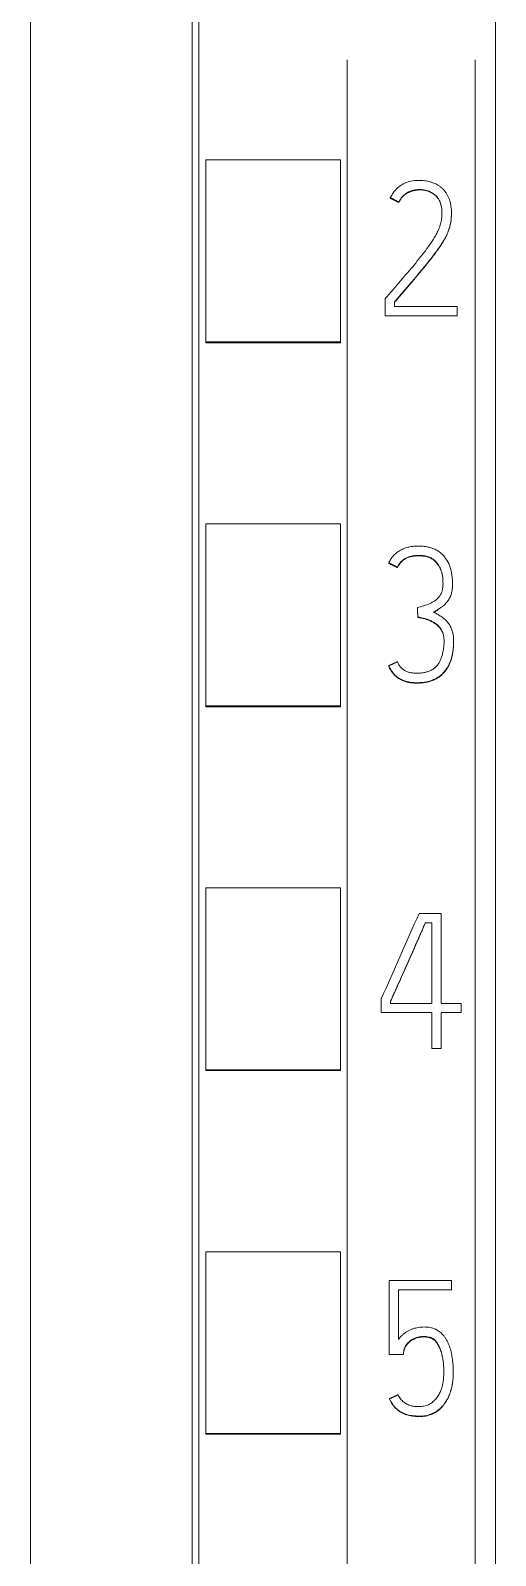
# Model space of a CAD drawing. Header units: millimetres. Extents: x 4137 to 6698, y 1400 to 3585.
# Drawn here: x 5278.55 to 5285.45, y 3271.33 to 3293.96 of the extents above; entities that cross this region are included whole.
import ezdxf

# ---------------------------------------------------------------- set-up
doc = ezdxf.new("R2010")
doc.units = ezdxf.units.MM
doc.layers.add('000-PI-Oprema', color=30, linetype='Continuous', lineweight=5)

msp = doc.modelspace()

# ---------------------------------------------------------------- linework, layer by layer
at = {"layer": '000-PI-Oprema', "color": 0, "linetype": 'ByBlock', "lineweight": 0}
for p, q in [((5285.448, 3360.459), (5285.448, 3247.041)), ((5281.048, 3249.363), (5281.048, 3358.178)), ((5283.248, 3293.528), (5283.248, 3229.573)), ((5285.148, 3293.528), (5285.148, 3229.573)), ((5281.148, 3289.342), (5281.148, 3292.044)), ((5281.148, 3292.044), (5283.148, 3292.044)), ((5283.148, 3289.342), (5283.148, 3292.044)), ((5283.887, 3291.483), (5283.887, 3291.476)), ((5284.012, 3291.419), (5284.012, 3291.413)), ((5284.795, 3291.251), (5284.795, 3291.257)), ((5283.813, 3289.987), (5283.813, 3289.732)), ((5283.951, 3289.87), (5283.951, 3289.937)), ((5284.878, 3289.87), (5283.951, 3289.87)), ((5284.878, 3289.732), (5284.878, 3289.87)), ((5283.813, 3289.732), (5283.813, 3289.725)), ((5283.813, 3289.732), (5284.878, 3289.732)), ((5284.878, 3289.732), (5284.878, 3289.725)), ((5281.148, 3289.328), (5281.148, 3289.342)), ((5281.148, 3289.342), (5283.148, 3289.342)), ((5281.148, 3289.328), (5283.148, 3289.328)), ((5283.148, 3289.328), (5283.148, 3289.342)), ((5281.148, 3283.941), (5281.148, 3286.642)), ((5281.148, 3286.642), (5283.148, 3286.642)), ((5283.148, 3283.941), (5283.148, 3286.642)), ((5283.864, 3286.063), (5283.864, 3286.057)), ((5283.992, 3285.999), (5283.992, 3285.993)), ((5284.81, 3285.745), (5284.81, 3285.751)), ((5284.288, 3285.398), (5284.288, 3285.392)), ((5284.297, 3285.259), (5284.297, 3285.253)), ((5284.827, 3284.891), (5284.827, 3284.898)), ((5283.864, 3284.536), (5283.864, 3284.53)), ((5281.148, 3283.928), (5281.148, 3283.941)), ((5281.148, 3283.941), (5283.148, 3283.941)), ((5281.148, 3283.928), (5283.148, 3283.928)), ((5283.148, 3283.928), (5283.148, 3283.941)), ((5281.148, 3278.539), (5281.148, 3281.241)), ((5281.148, 3281.241), (5283.148, 3281.241)), ((5283.148, 3278.539), (5283.148, 3281.241)), ((5284.313, 3280.856), (5284.643, 3280.856)), ((5284.643, 3280.856), (5284.643, 3279.525)), ((5284.502, 3280.718), (5284.405, 3280.718)), ((5284.502, 3279.525), (5284.502, 3280.718)), ((5283.753, 3279.387), (5283.753, 3279.592)), ((5283.892, 3279.562), (5283.892, 3279.525)), ((5283.892, 3279.525), (5284.502, 3279.525)), ((5284.643, 3279.525), (5284.937, 3279.525)), ((5284.937, 3279.525), (5284.937, 3279.387)), ((5284.502, 3279.387), (5283.753, 3279.387)), ((5284.502, 3278.857), (5284.502, 3279.387)), ((5284.643, 3279.387), (5284.643, 3278.857)), ((5284.937, 3279.387), (5284.643, 3279.387)), ((5284.643, 3278.857), (5284.502, 3278.857)), ((5281.148, 3278.528), (5281.148, 3278.539)), ((5281.148, 3278.539), (5283.148, 3278.539)), ((5281.148, 3278.528), (5283.148, 3278.528)), ((5283.148, 3278.528), (5283.148, 3278.539)), ((5281.148, 3273.138), (5281.148, 3275.839)), ((5281.148, 3275.839), (5283.148, 3275.839)), ((5283.148, 3273.138), (5283.148, 3275.839)), ((5283.869, 3275.411), (5283.869, 3274.313)), ((5284.793, 3275.411), (5283.869, 3275.411)), ((5284.793, 3275.273), (5284.793, 3275.411)), ((5284.008, 3274.535), (5284.008, 3275.273)), ((5284.008, 3275.273), (5284.793, 3275.273)), ((5284.793, 3275.273), (5284.793, 3275.266)), ((5283.869, 3274.313), (5283.869, 3274.307)), ((5283.869, 3274.313), (5284.08, 3274.313)), ((5284.08, 3274.313), (5284.08, 3274.307)), ((5284.821, 3274.048), (5284.821, 3274.054)), ((5283.875, 3273.656), (5283.875, 3273.65)), ((5281.148, 3273.128), (5281.148, 3273.138)), ((5281.148, 3273.138), (5283.148, 3273.138)), ((5281.148, 3273.128), (5283.148, 3273.128)), ((5283.148, 3273.128), (5283.148, 3273.138))]:
    msp.add_line(p, q, dxfattribs=at)
msp.add_ellipse((5293.975, 3240.921), major_axis=(441.664, 998.306), ratio=0.022905, start_param=1.540918, end_param=1.542185, dxfattribs=at)
for points, knots in [([(5280.948, 3249.078), (5280.948, 3252.418), (5280.948, 3260.383), (5280.948, 3273.023), (5280.948, 3288.509), (5280.948, 3302.803), (5280.948, 3317.013), (5280.948, 3331.58), (5280.948, 3345.75), (5280.948, 3355.32), (5280.948, 3358.364)], [0, 0, 0, 0, 0.091483, 0.21812, 0.346206, 0.515858, 0.610111, 0.736264, 0.916066, 1, 1, 1, 1]), ([(5278.548, 3355.298), (5278.548, 3353.275), (5278.548, 3344.726), (5278.548, 3331.58), (5278.548, 3317.013), (5278.548, 3302.803), (5278.548, 3288.509), (5278.548, 3273.023), (5278.548, 3260.265), (5278.548, 3251.383), (5278.548, 3247.126), (5278.548, 3246.328)], [0, 0, 0, 0, 0.055935, 0.236292, 0.362833, 0.457376, 0.627551, 0.756032, 0.883059, 0.978086, 1, 1, 1, 1]), ([(5283.951, 3289.937), (5283.99, 3289.983), (5284.029, 3290.029), (5284.107, 3290.121), (5284.146, 3290.166), (5284.225, 3290.258), (5284.264, 3290.304), (5284.341, 3290.396), (5284.38, 3290.443), (5284.456, 3290.536), (5284.493, 3290.583), (5284.548, 3290.655), (5284.566, 3290.68), (5284.601, 3290.729), (5284.618, 3290.754), (5284.652, 3290.804), (5284.668, 3290.829), (5284.698, 3290.881), (5284.712, 3290.908), (5284.731, 3290.949), (5284.737, 3290.962), (5284.748, 3290.991), (5284.753, 3291.005), (5284.767, 3291.048), (5284.775, 3291.077), (5284.786, 3291.136), (5284.79, 3291.166), (5284.793, 3291.211), (5284.794, 3291.226), (5284.795, 3291.257), (5284.795, 3291.272), (5284.793, 3291.317), (5284.789, 3291.347), (5284.781, 3291.392), (5284.778, 3291.406), (5284.77, 3291.436), (5284.766, 3291.45), (5284.756, 3291.479), (5284.749, 3291.493), (5284.736, 3291.519), (5284.729, 3291.533), (5284.717, 3291.552), (5284.712, 3291.558), (5284.703, 3291.57), (5284.699, 3291.576), (5284.684, 3291.594), (5284.674, 3291.605), (5284.653, 3291.626), (5284.641, 3291.636), (5284.623, 3291.65), (5284.617, 3291.655), (5284.605, 3291.663), (5284.598, 3291.667), (5284.565, 3291.687), (5284.537, 3291.699), (5284.494, 3291.714), (5284.48, 3291.718), (5284.451, 3291.726), (5284.436, 3291.729), (5284.406, 3291.734), (5284.391, 3291.736), (5284.361, 3291.739), (5284.346, 3291.74), (5284.315, 3291.741), (5284.3, 3291.74), (5284.27, 3291.739), (5284.255, 3291.738), (5284.21, 3291.733), (5284.18, 3291.727), (5284.137, 3291.713), (5284.123, 3291.708), (5284.102, 3291.698), (5284.095, 3291.695), (5284.081, 3291.688), (5284.074, 3291.685), (5284.042, 3291.666), (5284.017, 3291.648), (5283.983, 3291.618), (5283.972, 3291.607), (5283.952, 3291.584), (5283.942, 3291.573), (5283.916, 3291.536), (5283.9, 3291.511), (5283.887, 3291.483)], [0, 0, 0, 0, 0.0625, 0.0625, 0.125, 0.125, 0.1875, 0.1875, 0.25, 0.25, 0.3125, 0.3125, 0.34375, 0.34375, 0.375, 0.375, 0.40625, 0.40625, 0.4375, 0.4375, 0.453125, 0.453125, 0.46875, 0.46875, 0.5, 0.5, 0.53125, 0.53125, 0.546875, 0.546875, 0.5625, 0.5625, 0.59375, 0.59375, 0.609375, 0.609375, 0.625, 0.625, 0.640625, 0.640625, 0.65625, 0.65625, 0.664063, 0.664063, 0.671875, 0.671875, 0.6875, 0.6875, 0.703125, 0.703125, 0.710938, 0.710938, 0.71875, 0.71875, 0.75, 0.75, 0.765625, 0.765625, 0.78125, 0.78125, 0.796875, 0.796875, 0.8125, 0.8125, 0.828125, 0.828125, 0.84375, 0.84375, 0.875, 0.875, 0.890625, 0.890625, 0.898438, 0.898438, 0.90625, 0.90625, 0.9375, 0.9375, 0.953125, 0.953125, 0.96875, 0.96875, 1, 1, 1, 1]), ([(5284.012, 3291.419), (5284.024, 3291.442), (5284.037, 3291.464), (5284.061, 3291.495), (5284.07, 3291.504), (5284.089, 3291.523), (5284.099, 3291.531), (5284.13, 3291.554), (5284.153, 3291.566), (5284.201, 3291.586), (5284.226, 3291.593), (5284.264, 3291.6), (5284.277, 3291.602), (5284.303, 3291.604), (5284.316, 3291.605), (5284.355, 3291.604), (5284.381, 3291.601), (5284.418, 3291.593), (5284.431, 3291.589), (5284.456, 3291.581), (5284.468, 3291.576), (5284.503, 3291.56), (5284.525, 3291.546), (5284.555, 3291.522), (5284.565, 3291.513), (5284.583, 3291.494), (5284.591, 3291.484), (5284.602, 3291.468), (5284.606, 3291.462), (5284.612, 3291.451), (5284.621, 3291.434), (5284.628, 3291.416), (5284.637, 3291.391), (5284.64, 3291.378), (5284.645, 3291.353), (5284.647, 3291.34), (5284.651, 3291.314), (5284.652, 3291.302), (5284.653, 3291.276), (5284.653, 3291.263), (5284.653, 3291.237), (5284.653, 3291.224), (5284.651, 3291.198), (5284.65, 3291.185), (5284.645, 3291.147), (5284.64, 3291.121), (5284.63, 3291.084), (5284.626, 3291.071), (5284.618, 3291.047), (5284.613, 3291.035), (5284.598, 3290.999), (5284.587, 3290.975), (5284.564, 3290.93), (5284.551, 3290.908), (5284.524, 3290.864), (5284.51, 3290.842), (5284.468, 3290.778), (5284.438, 3290.737), (5284.345, 3290.613), (5284.28, 3290.533), (5284.181, 3290.415), (5284.148, 3290.376), (5284.081, 3290.298), (5284.048, 3290.259), (5283.981, 3290.181), (5283.947, 3290.142), (5283.88, 3290.064), (5283.846, 3290.025), (5283.813, 3289.987)], [0, 0, 0, 0, 0.03125, 0.03125, 0.046875, 0.046875, 0.0625, 0.0625, 0.09375, 0.09375, 0.125, 0.125, 0.140625, 0.140625, 0.15625, 0.15625, 0.1875, 0.1875, 0.203125, 0.203125, 0.21875, 0.21875, 0.25, 0.25, 0.265625, 0.265625, 0.28125, 0.28125, 0.289063, 0.289063, 0.296875, 0.3125, 0.3125, 0.328125, 0.328125, 0.34375, 0.34375, 0.359375, 0.359375, 0.375, 0.375, 0.390625, 0.390625, 0.40625, 0.40625, 0.4375, 0.4375, 0.453125, 0.453125, 0.46875, 0.46875, 0.5, 0.5, 0.53125, 0.53125, 0.5625, 0.5625, 0.625, 0.625, 0.75, 0.75, 0.8125, 0.8125, 0.875, 0.875, 0.9375, 0.9375, 1, 1, 1, 1]), ([(5284.653, 3291.248), (5284.653, 3291.258), (5284.653, 3291.269), (5284.652, 3291.292), (5284.651, 3291.305), (5284.648, 3291.33), (5284.646, 3291.343), (5284.641, 3291.369), (5284.637, 3291.381), (5284.63, 3291.406), (5284.625, 3291.418), (5284.617, 3291.436), (5284.614, 3291.442), (5284.607, 3291.453), (5284.604, 3291.459), (5284.586, 3291.486), (5284.568, 3291.505), (5284.543, 3291.526), (5284.537, 3291.53), (5284.527, 3291.537), (5284.511, 3291.548), (5284.482, 3291.564), (5284.458, 3291.574), (5284.433, 3291.583), (5284.421, 3291.586), (5284.383, 3291.595), (5284.357, 3291.598), (5284.305, 3291.599), (5284.266, 3291.595), (5284.228, 3291.586), (5284.203, 3291.579), (5284.19, 3291.575), (5284.166, 3291.565), (5284.154, 3291.56), (5284.132, 3291.547), (5284.12, 3291.54), (5284.089, 3291.517), (5284.07, 3291.499), (5284.046, 3291.469), (5284.038, 3291.458), (5284.024, 3291.436), (5284.018, 3291.425), (5284.012, 3291.413)], [0, 0, 0, 0, 0.034384, 0.034384, 0.076368, 0.076368, 0.118351, 0.118351, 0.160334, 0.160334, 0.202317, 0.202317, 0.223309, 0.223309, 0.244301, 0.244301, 0.328267, 0.328267, 0.349259, 0.349259, 0.370251, 0.412234, 0.454217, 0.454217, 0.496201, 0.496201, 0.580167, 0.580167, 0.664134, 0.706117, 0.706117, 0.7481, 0.7481, 0.790084, 0.790084, 0.832067, 0.832067, 0.916033, 0.916033, 0.958017, 0.958017, 1, 1, 1, 1]), ([(5284.795, 3291.25), (5284.795, 3291.245), (5284.795, 3291.239), (5284.794, 3291.218), (5284.793, 3291.203), (5284.79, 3291.158), (5284.786, 3291.128), (5284.774, 3291.069), (5284.767, 3291.04), (5284.753, 3290.997), (5284.747, 3290.983), (5284.736, 3290.954), (5284.73, 3290.94), (5284.711, 3290.899), (5284.697, 3290.873), (5284.667, 3290.821), (5284.65, 3290.796), (5284.617, 3290.746), (5284.6, 3290.721), (5284.565, 3290.673), (5284.547, 3290.648), (5284.493, 3290.576), (5284.455, 3290.529), (5284.379, 3290.436), (5284.341, 3290.39), (5284.263, 3290.297), (5284.224, 3290.252), (5284.146, 3290.16), (5284.107, 3290.114), (5284.029, 3290.022), (5283.99, 3289.976), (5283.951, 3289.93)], [0, 0, 0, 0, 0.010377, 0.010377, 0.038652, 0.038652, 0.095202, 0.095202, 0.151752, 0.151752, 0.180027, 0.180027, 0.208302, 0.208302, 0.264851, 0.264851, 0.321401, 0.321401, 0.377951, 0.377951, 0.434501, 0.434501, 0.547601, 0.547601, 0.660701, 0.660701, 0.7738, 0.7738, 0.8869, 0.8869, 1, 1, 1, 1]), ([(5283.864, 3286.063), (5283.872, 3286.082), (5283.892, 3286.117), (5283.916, 3286.149), (5283.937, 3286.172), (5283.944, 3286.179), (5283.958, 3286.193), (5283.966, 3286.2), (5283.989, 3286.219), (5284.006, 3286.231), (5284.032, 3286.246), (5284.041, 3286.252), (5284.059, 3286.261), (5284.068, 3286.265), (5284.095, 3286.278), (5284.114, 3286.285), (5284.143, 3286.293), (5284.153, 3286.296), (5284.173, 3286.3), (5284.183, 3286.302), (5284.213, 3286.307), (5284.253, 3286.312), (5284.293, 3286.313), (5284.333, 3286.312), (5284.353, 3286.311), (5284.393, 3286.308), (5284.414, 3286.305), (5284.453, 3286.297), (5284.473, 3286.292), (5284.511, 3286.28), (5284.53, 3286.273), (5284.557, 3286.26), (5284.566, 3286.255), (5284.584, 3286.245), (5284.593, 3286.24), (5284.618, 3286.223), (5284.633, 3286.211), (5284.656, 3286.191), (5284.663, 3286.184), (5284.677, 3286.169), (5284.683, 3286.161), (5284.716, 3286.122), (5284.736, 3286.088), (5284.77, 3286.014), (5284.782, 3285.975), (5284.795, 3285.917), (5284.799, 3285.897), (5284.804, 3285.857), (5284.806, 3285.837), (5284.809, 3285.797), (5284.81, 3285.777), (5284.81, 3285.736), (5284.81, 3285.716), (5284.807, 3285.676), (5284.804, 3285.656), (5284.796, 3285.616), (5284.791, 3285.597), (5284.776, 3285.559), (5284.767, 3285.541), (5284.752, 3285.515), (5284.746, 3285.506), (5284.735, 3285.49), (5284.728, 3285.482), (5284.709, 3285.459), (5284.695, 3285.445), (5284.672, 3285.425), (5284.664, 3285.418), (5284.648, 3285.406), (5284.64, 3285.4), (5284.615, 3285.383), (5284.598, 3285.373), (5284.563, 3285.353), (5284.545, 3285.343), (5284.527, 3285.334)], [0, 0, 0, 0, 0.03125, 0.0625, 0.0625, 0.078125, 0.078125, 0.09375, 0.09375, 0.125, 0.125, 0.140625, 0.140625, 0.15625, 0.15625, 0.1875, 0.1875, 0.203125, 0.203125, 0.21875, 0.21875, 0.25, 0.28125, 0.28125, 0.3125, 0.3125, 0.34375, 0.34375, 0.375, 0.375, 0.40625, 0.40625, 0.421875, 0.421875, 0.4375, 0.4375, 0.46875, 0.46875, 0.484375, 0.484375, 0.5, 0.5, 0.5625, 0.5625, 0.625, 0.625, 0.65625, 0.65625, 0.6875, 0.6875, 0.71875, 0.71875, 0.75, 0.75, 0.78125, 0.78125, 0.8125, 0.8125, 0.84375, 0.84375, 0.859375, 0.859375, 0.875, 0.875, 0.90625, 0.90625, 0.921875, 0.921875, 0.9375, 0.9375, 0.96875, 0.96875, 1, 1, 1, 1]), ([(5284.288, 3285.398), (5284.32, 3285.407), (5284.351, 3285.417), (5284.414, 3285.437), (5284.446, 3285.446), (5284.491, 3285.467), (5284.506, 3285.475), (5284.534, 3285.492), (5284.548, 3285.501), (5284.567, 3285.516), (5284.574, 3285.521), (5284.586, 3285.533), (5284.592, 3285.539), (5284.608, 3285.557), (5284.618, 3285.57), (5284.631, 3285.591), (5284.636, 3285.598), (5284.643, 3285.613), (5284.647, 3285.62), (5284.656, 3285.644), (5284.66, 3285.659), (5284.666, 3285.692), (5284.667, 3285.708), (5284.669, 3285.742), (5284.669, 3285.758), (5284.668, 3285.807), (5284.666, 3285.84), (5284.658, 3285.889), (5284.654, 3285.905), (5284.648, 3285.929), (5284.646, 3285.937), (5284.64, 3285.953), (5284.638, 3285.961), (5284.628, 3285.984), (5284.621, 3285.999), (5284.605, 3286.028), (5284.596, 3286.042), (5284.575, 3286.068), (5284.564, 3286.08), (5284.547, 3286.098), (5284.54, 3286.103), (5284.527, 3286.113), (5284.521, 3286.118), (5284.499, 3286.132), (5284.485, 3286.14), (5284.454, 3286.152), (5284.438, 3286.157), (5284.406, 3286.165), (5284.389, 3286.168), (5284.357, 3286.172), (5284.34, 3286.173), (5284.307, 3286.174), (5284.29, 3286.174), (5284.257, 3286.172), (5284.24, 3286.17), (5284.208, 3286.165), (5284.192, 3286.161), (5284.168, 3286.154), (5284.16, 3286.152), (5284.144, 3286.146), (5284.136, 3286.143), (5284.121, 3286.135), (5284.114, 3286.132), (5284.1, 3286.123), (5284.093, 3286.118), (5284.073, 3286.104), (5284.06, 3286.093), (5284.037, 3286.069), (5284.026, 3286.056), (5284.007, 3286.029), (5283.999, 3286.014), (5283.992, 3285.999)], [0, 0, 0, 0, 0.0625, 0.0625, 0.125, 0.125, 0.15625, 0.15625, 0.1875, 0.1875, 0.203125, 0.203125, 0.21875, 0.21875, 0.25, 0.25, 0.265625, 0.265625, 0.28125, 0.28125, 0.3125, 0.3125, 0.34375, 0.34375, 0.375, 0.375, 0.4375, 0.4375, 0.46875, 0.46875, 0.484375, 0.484375, 0.5, 0.5, 0.53125, 0.53125, 0.5625, 0.5625, 0.59375, 0.59375, 0.609375, 0.609375, 0.625, 0.625, 0.65625, 0.65625, 0.6875, 0.6875, 0.71875, 0.71875, 0.75, 0.75, 0.78125, 0.78125, 0.8125, 0.8125, 0.84375, 0.84375, 0.859375, 0.859375, 0.875, 0.875, 0.890625, 0.890625, 0.90625, 0.90625, 0.9375, 0.9375, 0.96875, 0.96875, 1, 1, 1, 1]), ([(5283.992, 3285.993), (5283.999, 3286.008), (5284.007, 3286.022), (5284.026, 3286.049), (5284.036, 3286.062), (5284.053, 3286.08), (5284.059, 3286.086), (5284.072, 3286.097), (5284.078, 3286.102), (5284.092, 3286.112), (5284.099, 3286.116), (5284.113, 3286.125), (5284.12, 3286.128), (5284.142, 3286.139), (5284.158, 3286.145), (5284.19, 3286.155), (5284.206, 3286.158), (5284.238, 3286.164), (5284.255, 3286.165), (5284.288, 3286.168), (5284.305, 3286.168), (5284.354, 3286.167), (5284.387, 3286.164), (5284.427, 3286.154), (5284.436, 3286.152), (5284.451, 3286.147), (5284.459, 3286.144), (5284.482, 3286.135), (5284.497, 3286.127), (5284.518, 3286.114), (5284.525, 3286.109), (5284.538, 3286.099), (5284.544, 3286.093), (5284.562, 3286.076), (5284.574, 3286.064), (5284.589, 3286.044), (5284.594, 3286.038), (5284.603, 3286.024), (5284.616, 3286.003), (5284.627, 3285.981), (5284.64, 3285.95), (5284.645, 3285.934), (5284.653, 3285.904), (5284.656, 3285.891), (5284.659, 3285.877)], [0, 0, 0, 0, 0.055991, 0.055991, 0.111982, 0.111982, 0.139978, 0.139978, 0.167973, 0.167973, 0.195969, 0.195969, 0.223964, 0.223964, 0.279955, 0.279955, 0.335946, 0.335946, 0.391937, 0.391937, 0.447928, 0.447928, 0.55991, 0.55991, 0.587906, 0.587906, 0.615901, 0.615901, 0.671892, 0.671892, 0.699888, 0.699888, 0.727884, 0.727884, 0.783875, 0.783875, 0.81187, 0.81187, 0.839866, 0.895857, 0.895857, 0.951848, 0.951848, 1, 1, 1, 1]), ([(5284.804, 3285.652), (5284.806, 3285.664), (5284.807, 3285.676), (5284.809, 3285.707), (5284.81, 3285.726), (5284.81, 3285.744)], [0, 0, 0, 0, 0.4, 0.4, 1, 1, 1, 1]), ([(5284.527, 3285.334), (5284.546, 3285.325), (5284.564, 3285.314), (5284.6, 3285.293), (5284.618, 3285.282), (5284.654, 3285.259), (5284.671, 3285.247), (5284.695, 3285.227), (5284.703, 3285.22), (5284.718, 3285.205), (5284.725, 3285.197), (5284.746, 3285.174), (5284.758, 3285.157), (5284.774, 3285.129), (5284.779, 3285.12), (5284.789, 3285.101), (5284.793, 3285.091), (5284.804, 3285.062), (5284.81, 3285.042), (5284.817, 3285.011), (5284.819, 3285), (5284.822, 3284.979), (5284.824, 3284.969), (5284.826, 3284.937), (5284.827, 3284.916), (5284.826, 3284.875), (5284.826, 3284.854), (5284.823, 3284.812), (5284.821, 3284.791), (5284.816, 3284.749), (5284.812, 3284.728), (5284.8, 3284.667), (5284.789, 3284.627), (5284.769, 3284.578), (5284.765, 3284.569), (5284.756, 3284.549), (5284.751, 3284.54), (5284.736, 3284.512), (5284.725, 3284.494), (5284.7, 3284.46), (5284.687, 3284.444), (5284.665, 3284.421), (5284.657, 3284.414), (5284.641, 3284.399), (5284.633, 3284.393), (5284.608, 3284.373), (5284.591, 3284.362), (5284.563, 3284.346), (5284.554, 3284.341), (5284.535, 3284.332), (5284.525, 3284.328), (5284.476, 3284.308), (5284.435, 3284.298), (5284.372, 3284.288), (5284.351, 3284.286), (5284.309, 3284.284), (5284.288, 3284.284), (5284.246, 3284.284), (5284.225, 3284.285), (5284.193, 3284.289), (5284.183, 3284.29), (5284.162, 3284.294), (5284.151, 3284.296), (5284.12, 3284.303), (5284.1, 3284.31), (5284.071, 3284.322), (5284.061, 3284.326), (5284.042, 3284.335), (5284.033, 3284.34), (5284.005, 3284.356), (5283.988, 3284.368), (5283.964, 3284.389), (5283.956, 3284.396), (5283.941, 3284.411), (5283.934, 3284.419), (5283.914, 3284.444), (5283.903, 3284.462), (5283.882, 3284.498), (5283.872, 3284.517), (5283.864, 3284.536)], [0, 0, 0, 0, 0.03125, 0.03125, 0.0625, 0.0625, 0.09375, 0.09375, 0.109375, 0.109375, 0.125, 0.125, 0.15625, 0.15625, 0.171875, 0.171875, 0.1875, 0.1875, 0.21875, 0.21875, 0.234375, 0.234375, 0.25, 0.25, 0.28125, 0.28125, 0.3125, 0.3125, 0.34375, 0.34375, 0.375, 0.375, 0.4375, 0.4375, 0.453125, 0.453125, 0.46875, 0.46875, 0.5, 0.5, 0.53125, 0.53125, 0.546875, 0.546875, 0.5625, 0.5625, 0.59375, 0.59375, 0.609375, 0.609375, 0.625, 0.625, 0.6875, 0.6875, 0.71875, 0.71875, 0.75, 0.75, 0.78125, 0.78125, 0.796875, 0.796875, 0.8125, 0.8125, 0.84375, 0.84375, 0.859375, 0.859375, 0.875, 0.875, 0.90625, 0.90625, 0.921875, 0.921875, 0.9375, 0.9375, 0.96875, 0.96875, 1, 1, 1, 1]), ([(5284.527, 3285.328), (5284.545, 3285.337), (5284.563, 3285.347), (5284.588, 3285.361), (5284.596, 3285.366), (5284.604, 3285.371)], [0, 0, 0, 0, 0.680967, 0.680967, 1, 1, 1, 1]), ([(5283.992, 3284.594), (5283.998, 3284.578), (5284.006, 3284.563), (5284.025, 3284.534), (5284.035, 3284.52), (5284.053, 3284.501), (5284.059, 3284.495), (5284.072, 3284.483), (5284.079, 3284.478), (5284.093, 3284.468), (5284.101, 3284.464), (5284.116, 3284.456), (5284.124, 3284.452), (5284.148, 3284.443), (5284.165, 3284.438), (5284.199, 3284.431), (5284.216, 3284.429), (5284.251, 3284.426), (5284.268, 3284.425), (5284.302, 3284.425), (5284.319, 3284.426), (5284.354, 3284.429), (5284.371, 3284.431), (5284.396, 3284.436), (5284.405, 3284.438), (5284.422, 3284.442), (5284.43, 3284.444), (5284.455, 3284.452), (5284.471, 3284.459), (5284.494, 3284.47), (5284.502, 3284.474), (5284.517, 3284.483), (5284.524, 3284.488), (5284.545, 3284.503), (5284.558, 3284.515), (5284.582, 3284.54), (5284.593, 3284.553), (5284.612, 3284.582), (5284.621, 3284.597), (5284.636, 3284.629), (5284.642, 3284.645), (5284.659, 3284.694), (5284.667, 3284.727), (5284.676, 3284.778), (5284.678, 3284.795), (5284.682, 3284.83), (5284.683, 3284.847), (5284.685, 3284.882), (5284.685, 3284.899), (5284.685, 3284.925), (5284.684, 3284.934), (5284.683, 3284.951), (5284.682, 3284.959), (5284.678, 3284.985), (5284.674, 3285.002), (5284.666, 3285.026), (5284.662, 3285.034), (5284.655, 3285.05), (5284.651, 3285.058), (5284.638, 3285.08), (5284.628, 3285.094), (5284.606, 3285.121), (5284.594, 3285.133), (5284.567, 3285.156), (5284.553, 3285.166), (5284.524, 3285.185), (5284.509, 3285.193), (5284.478, 3285.208), (5284.462, 3285.215), (5284.43, 3285.227), (5284.414, 3285.232), (5284.364, 3285.246), (5284.331, 3285.254), (5284.297, 3285.259)], [0, 0, 0, 0, 0.03125, 0.03125, 0.0625, 0.0625, 0.078125, 0.078125, 0.09375, 0.09375, 0.109375, 0.109375, 0.125, 0.125, 0.15625, 0.15625, 0.1875, 0.1875, 0.21875, 0.21875, 0.25, 0.25, 0.28125, 0.28125, 0.296875, 0.296875, 0.3125, 0.3125, 0.34375, 0.34375, 0.359375, 0.359375, 0.375, 0.375, 0.40625, 0.40625, 0.4375, 0.4375, 0.46875, 0.46875, 0.5, 0.5, 0.5625, 0.5625, 0.59375, 0.59375, 0.625, 0.625, 0.65625, 0.65625, 0.671875, 0.671875, 0.6875, 0.6875, 0.71875, 0.71875, 0.734375, 0.734375, 0.75, 0.75, 0.78125, 0.78125, 0.8125, 0.8125, 0.84375, 0.84375, 0.875, 0.875, 0.90625, 0.90625, 0.9375, 0.9375, 1, 1, 1, 1]), ([(5284.297, 3285.253), (5284.331, 3285.248), (5284.364, 3285.24), (5284.414, 3285.226), (5284.43, 3285.221), (5284.462, 3285.209), (5284.478, 3285.202), (5284.501, 3285.191), (5284.509, 3285.187), (5284.524, 3285.178), (5284.532, 3285.174), (5284.554, 3285.16), (5284.567, 3285.15), (5284.587, 3285.133), (5284.594, 3285.127), (5284.606, 3285.114), (5284.611, 3285.108), (5284.628, 3285.088), (5284.638, 3285.074), (5284.651, 3285.051), (5284.655, 3285.044), (5284.659, 3285.035), (5284.659, 3285.035), (5284.659, 3285.035)], [0, 0, 0, 0, 0.234563, 0.234563, 0.351844, 0.351844, 0.469126, 0.469126, 0.527766, 0.527766, 0.586407, 0.586407, 0.703689, 0.703689, 0.762329, 0.762329, 0.82097, 0.82097, 0.938251, 0.938251, 0.996892, 0.996892, 1, 1, 1, 1]), ([(5283.864, 3284.53), (5283.872, 3284.51), (5283.882, 3284.492), (5283.903, 3284.455), (5283.914, 3284.438), (5283.934, 3284.413), (5283.941, 3284.405), (5283.956, 3284.39), (5283.964, 3284.382), (5283.988, 3284.362), (5284.005, 3284.35), (5284.032, 3284.334), (5284.042, 3284.329), (5284.061, 3284.32), (5284.07, 3284.316), (5284.099, 3284.304), (5284.119, 3284.297), (5284.16, 3284.287), (5284.181, 3284.284), (5284.223, 3284.279), (5284.244, 3284.278), (5284.286, 3284.277), (5284.307, 3284.278), (5284.349, 3284.28), (5284.37, 3284.282), (5284.401, 3284.287), (5284.412, 3284.288), (5284.432, 3284.292), (5284.443, 3284.295), (5284.473, 3284.303), (5284.493, 3284.309), (5284.522, 3284.32), (5284.532, 3284.325), (5284.551, 3284.334), (5284.561, 3284.338), (5284.588, 3284.354), (5284.606, 3284.365), (5284.639, 3284.391), (5284.655, 3284.405), (5284.684, 3284.435), (5284.698, 3284.451), (5284.723, 3284.485), (5284.734, 3284.503), (5284.749, 3284.53), (5284.754, 3284.54), (5284.763, 3284.559), (5284.767, 3284.568), (5284.788, 3284.617), (5284.799, 3284.657), (5284.812, 3284.719), (5284.815, 3284.74), (5284.821, 3284.781), (5284.823, 3284.802), (5284.824, 3284.826), (5284.825, 3284.829), (5284.825, 3284.833)], [0, 0, 0, 0, 0.045146, 0.045146, 0.090291, 0.090291, 0.112864, 0.112864, 0.135437, 0.135437, 0.180583, 0.180583, 0.203156, 0.203156, 0.225729, 0.225729, 0.270874, 0.270874, 0.31602, 0.31602, 0.361166, 0.361166, 0.406311, 0.406311, 0.451457, 0.451457, 0.47403, 0.47403, 0.496603, 0.496603, 0.541748, 0.541748, 0.564321, 0.564321, 0.586894, 0.586894, 0.63204, 0.63204, 0.677186, 0.677186, 0.722331, 0.722331, 0.767477, 0.767477, 0.79005, 0.79005, 0.812623, 0.812623, 0.902914, 0.902914, 0.94806, 0.94806, 0.993206, 0.993206, 1, 1, 1, 1]), ([(5284.405, 3280.718), (5284.394, 3280.693), (5284.384, 3280.669), (5284.363, 3280.621), (5284.352, 3280.597), (5284.32, 3280.525), (5284.299, 3280.476), (5284.257, 3280.38), (5284.235, 3280.332), (5284.193, 3280.235), (5284.171, 3280.187), (5284.128, 3280.091), (5284.107, 3280.043), (5284.064, 3279.946), (5284.042, 3279.898), (5284, 3279.802), (5283.978, 3279.754), (5283.946, 3279.682), (5283.935, 3279.658), (5283.919, 3279.622), (5283.914, 3279.61), (5283.903, 3279.585), (5283.897, 3279.573), (5283.892, 3279.562)], [0, 0, 0, 0, 0.0625, 0.0625, 0.125, 0.125, 0.25, 0.25, 0.375, 0.375, 0.5, 0.5, 0.625, 0.625, 0.75, 0.75, 0.875, 0.875, 0.9375, 0.9375, 0.96875, 0.96875, 1, 1, 1, 1]), ([(5283.892, 3279.555), (5283.897, 3279.567), (5283.903, 3279.579), (5283.914, 3279.603), (5283.919, 3279.615), (5283.935, 3279.651), (5283.946, 3279.675), (5283.978, 3279.748), (5284, 3279.796), (5284.042, 3279.892), (5284.064, 3279.94), (5284.107, 3280.037), (5284.128, 3280.085), (5284.171, 3280.181), (5284.193, 3280.229), (5284.235, 3280.325), (5284.257, 3280.374), (5284.299, 3280.47), (5284.32, 3280.518), (5284.352, 3280.591), (5284.363, 3280.615), (5284.384, 3280.663), (5284.394, 3280.687), (5284.405, 3280.711)], [0, 0, 0, 0, 0.03125, 0.03125, 0.0625, 0.0625, 0.125, 0.125, 0.25, 0.25, 0.375, 0.375, 0.5, 0.5, 0.625, 0.625, 0.75, 0.75, 0.875, 0.875, 0.9375, 0.9375, 1, 1, 1, 1]), ([(5283.875, 3273.656), (5283.887, 3273.629), (5283.901, 3273.604), (5283.925, 3273.568), (5283.934, 3273.556), (5283.952, 3273.534), (5283.963, 3273.523), (5283.984, 3273.504), (5283.995, 3273.494), (5284.019, 3273.477), (5284.031, 3273.469), (5284.055, 3273.454), (5284.068, 3273.447), (5284.095, 3273.435), (5284.109, 3273.43), (5284.136, 3273.42), (5284.15, 3273.416), (5284.178, 3273.41), (5284.193, 3273.407), (5284.222, 3273.403), (5284.236, 3273.402), (5284.258, 3273.4), (5284.266, 3273.4), (5284.28, 3273.399), (5284.288, 3273.399), (5284.309, 3273.398), (5284.324, 3273.398), (5284.353, 3273.398), (5284.368, 3273.399), (5284.397, 3273.403), (5284.412, 3273.405), (5284.441, 3273.411), (5284.455, 3273.415), (5284.496, 3273.429), (5284.523, 3273.441), (5284.562, 3273.463), (5284.574, 3273.471), (5284.598, 3273.488), (5284.61, 3273.497), (5284.632, 3273.516), (5284.642, 3273.526), (5284.662, 3273.548), (5284.672, 3273.559), (5284.699, 3273.594), (5284.714, 3273.619), (5284.736, 3273.657), (5284.742, 3273.67), (5284.754, 3273.697), (5284.76, 3273.71), (5284.776, 3273.752), (5284.785, 3273.779), (5284.8, 3273.836), (5284.806, 3273.864), (5284.812, 3273.907), (5284.814, 3273.922), (5284.817, 3273.951), (5284.818, 3273.966), (5284.821, 3274.01), (5284.821, 3274.039), (5284.821, 3274.097), (5284.818, 3274.156), (5284.813, 3274.214), (5284.805, 3274.272), (5284.8, 3274.3), (5284.791, 3274.344), (5284.787, 3274.358), (5284.78, 3274.386), (5284.776, 3274.4), (5284.762, 3274.442), (5284.751, 3274.47), (5284.732, 3274.509), (5284.725, 3274.522), (5284.71, 3274.548), (5284.702, 3274.56), (5284.676, 3274.595), (5284.657, 3274.617), (5284.612, 3274.657), (5284.588, 3274.673), (5284.548, 3274.693), (5284.534, 3274.698), (5284.506, 3274.707), (5284.492, 3274.711), (5284.463, 3274.716), (5284.448, 3274.718), (5284.419, 3274.721), (5284.404, 3274.721), (5284.375, 3274.721), (5284.36, 3274.72), (5284.331, 3274.717), (5284.316, 3274.716), (5284.287, 3274.711), (5284.273, 3274.708), (5284.244, 3274.701), (5284.23, 3274.697), (5284.202, 3274.687), (5284.188, 3274.682), (5284.162, 3274.669), (5284.149, 3274.662), (5284.124, 3274.647), (5284.112, 3274.639), (5284.088, 3274.621), (5284.077, 3274.611), (5284.055, 3274.591), (5284.045, 3274.581), (5284.026, 3274.559), (5284.017, 3274.547), (5284.008, 3274.535)], [0, 0, 0, 0, 0.03125, 0.03125, 0.046875, 0.046875, 0.0625, 0.0625, 0.078125, 0.078125, 0.09375, 0.09375, 0.109375, 0.109375, 0.125, 0.125, 0.140625, 0.140625, 0.15625, 0.15625, 0.171875, 0.171875, 0.179687, 0.179687, 0.1875, 0.1875, 0.203125, 0.203125, 0.21875, 0.21875, 0.234375, 0.234375, 0.25, 0.25, 0.28125, 0.28125, 0.296875, 0.296875, 0.3125, 0.3125, 0.328125, 0.328125, 0.34375, 0.34375, 0.375, 0.375, 0.390625, 0.390625, 0.40625, 0.40625, 0.4375, 0.4375, 0.46875, 0.46875, 0.484375, 0.484375, 0.5, 0.5, 0.53125, 0.53125, 0.5625, 0.59375, 0.59375, 0.625, 0.625, 0.640625, 0.640625, 0.65625, 0.65625, 0.6875, 0.6875, 0.703125, 0.703125, 0.71875, 0.71875, 0.75, 0.75, 0.78125, 0.78125, 0.796875, 0.796875, 0.8125, 0.8125, 0.828125, 0.828125, 0.84375, 0.84375, 0.859375, 0.859375, 0.875, 0.875, 0.890625, 0.890625, 0.90625, 0.90625, 0.921875, 0.921875, 0.9375, 0.9375, 0.953125, 0.953125, 0.96875, 0.96875, 0.984375, 0.984375, 1, 1, 1, 1]), ([(5284.08, 3274.313), (5284.081, 3274.336), (5284.084, 3274.359), (5284.093, 3274.393), (5284.097, 3274.404), (5284.106, 3274.425), (5284.111, 3274.435), (5284.124, 3274.455), (5284.13, 3274.464), (5284.145, 3274.482), (5284.153, 3274.49), (5284.17, 3274.506), (5284.179, 3274.513), (5284.198, 3274.527), (5284.208, 3274.533), (5284.228, 3274.544), (5284.238, 3274.549), (5284.26, 3274.558), (5284.271, 3274.562), (5284.304, 3274.572), (5284.327, 3274.576), (5284.361, 3274.579), (5284.373, 3274.58), (5284.396, 3274.579), (5284.407, 3274.579), (5284.43, 3274.577), (5284.442, 3274.575), (5284.459, 3274.571), (5284.464, 3274.57), (5284.476, 3274.567), (5284.481, 3274.565), (5284.497, 3274.559), (5284.508, 3274.554), (5284.528, 3274.542), (5284.537, 3274.535), (5284.554, 3274.519), (5284.562, 3274.511), (5284.577, 3274.493), (5284.583, 3274.483), (5284.602, 3274.454), (5284.612, 3274.433), (5284.63, 3274.391), (5284.638, 3274.369), (5284.658, 3274.303), (5284.666, 3274.258), (5284.675, 3274.189), (5284.677, 3274.166), (5284.68, 3274.12), (5284.681, 3274.097), (5284.682, 3274.028), (5284.68, 3273.983), (5284.672, 3273.914), (5284.668, 3273.892), (5284.66, 3273.858), (5284.658, 3273.847), (5284.651, 3273.824), (5284.648, 3273.813), (5284.637, 3273.78), (5284.628, 3273.759), (5284.613, 3273.728), (5284.607, 3273.718), (5284.595, 3273.698), (5284.589, 3273.688), (5284.569, 3273.66), (5284.554, 3273.642), (5284.529, 3273.618), (5284.52, 3273.61), (5284.502, 3273.596), (5284.492, 3273.589), (5284.473, 3273.577), (5284.463, 3273.571), (5284.442, 3273.562), (5284.431, 3273.558), (5284.397, 3273.547), (5284.374, 3273.544), (5284.34, 3273.54), (5284.328, 3273.54), (5284.305, 3273.539), (5284.293, 3273.539), (5284.258, 3273.54), (5284.235, 3273.542), (5284.202, 3273.549), (5284.191, 3273.552), (5284.168, 3273.559), (5284.157, 3273.564), (5284.126, 3273.578), (5284.106, 3273.59), (5284.078, 3273.612), (5284.069, 3273.62), (5284.053, 3273.636), (5284.038, 3273.653), (5284.025, 3273.673), (5284.013, 3273.693), (5284.007, 3273.703), (5284.003, 3273.714)], [0, 0, 0, 0, 0.03125, 0.03125, 0.046875, 0.046875, 0.0625, 0.0625, 0.078125, 0.078125, 0.09375, 0.09375, 0.109375, 0.109375, 0.125, 0.125, 0.140625, 0.140625, 0.15625, 0.15625, 0.1875, 0.1875, 0.203125, 0.203125, 0.21875, 0.21875, 0.234375, 0.234375, 0.242187, 0.242187, 0.25, 0.25, 0.265625, 0.265625, 0.28125, 0.28125, 0.296875, 0.296875, 0.3125, 0.3125, 0.34375, 0.34375, 0.375, 0.375, 0.4375, 0.4375, 0.46875, 0.46875, 0.5, 0.5, 0.5625, 0.5625, 0.59375, 0.59375, 0.609375, 0.609375, 0.625, 0.625, 0.65625, 0.65625, 0.671875, 0.671875, 0.6875, 0.6875, 0.71875, 0.71875, 0.734375, 0.734375, 0.75, 0.75, 0.765625, 0.765625, 0.78125, 0.78125, 0.8125, 0.8125, 0.828125, 0.828125, 0.84375, 0.84375, 0.875, 0.875, 0.890625, 0.890625, 0.90625, 0.90625, 0.9375, 0.9375, 0.953125, 0.953125, 0.96875, 0.984375, 0.984375, 1, 1, 1, 1]), ([(5284.681, 3274.05), (5284.681, 3274.056), (5284.681, 3274.061), (5284.681, 3274.09), (5284.68, 3274.113), (5284.677, 3274.159), (5284.675, 3274.181), (5284.67, 3274.227), (5284.666, 3274.25), (5284.657, 3274.295), (5284.651, 3274.318), (5284.641, 3274.351), (5284.638, 3274.362), (5284.63, 3274.384), (5284.626, 3274.395), (5284.612, 3274.427), (5284.602, 3274.447), (5284.584, 3274.477), (5284.577, 3274.486), (5284.562, 3274.504), (5284.555, 3274.513), (5284.537, 3274.528), (5284.528, 3274.535), (5284.508, 3274.548), (5284.498, 3274.552), (5284.476, 3274.561), (5284.465, 3274.564), (5284.442, 3274.569), (5284.431, 3274.57), (5284.408, 3274.573), (5284.396, 3274.573), (5284.373, 3274.573), (5284.362, 3274.573), (5284.339, 3274.571), (5284.327, 3274.569), (5284.304, 3274.565), (5284.282, 3274.56), (5284.26, 3274.552), (5284.239, 3274.543), (5284.229, 3274.538), (5284.198, 3274.521), (5284.18, 3274.508), (5284.154, 3274.484), (5284.146, 3274.476), (5284.131, 3274.458), (5284.124, 3274.449), (5284.112, 3274.43), (5284.106, 3274.419), (5284.097, 3274.398), (5284.093, 3274.387), (5284.087, 3274.365), (5284.085, 3274.353), (5284.082, 3274.33), (5284.081, 3274.319), (5284.08, 3274.307)], [0, 0, 0, 0, 0.015899, 0.015899, 0.077406, 0.077406, 0.138912, 0.138912, 0.200418, 0.200418, 0.261925, 0.261925, 0.292678, 0.292678, 0.323431, 0.323431, 0.384937, 0.384937, 0.41569, 0.41569, 0.446443, 0.446443, 0.477197, 0.477197, 0.50795, 0.50795, 0.538703, 0.538703, 0.569456, 0.569456, 0.600209, 0.600209, 0.630962, 0.630962, 0.661715, 0.661715, 0.692469, 0.723222, 0.723222, 0.753975, 0.753975, 0.815481, 0.815481, 0.846234, 0.846234, 0.876987, 0.876987, 0.907741, 0.907741, 0.938494, 0.938494, 0.969247, 0.969247, 1, 1, 1, 1]), ([(5284.821, 3274.048), (5284.821, 3274.026), (5284.821, 3274.005), (5284.818, 3273.954), (5284.816, 3273.926), (5284.81, 3273.882), (5284.807, 3273.868), (5284.802, 3273.839), (5284.799, 3273.824), (5284.788, 3273.782), (5284.779, 3273.754), (5284.759, 3273.699), (5284.747, 3273.672), (5284.719, 3273.62), (5284.703, 3273.595), (5284.677, 3273.56), (5284.668, 3273.549), (5284.648, 3273.527), (5284.638, 3273.516), (5284.605, 3273.486), (5284.582, 3273.469), (5284.544, 3273.446), (5284.531, 3273.439), (5284.504, 3273.427), (5284.491, 3273.421), (5284.449, 3273.407), (5284.42, 3273.4), (5284.377, 3273.394), (5284.362, 3273.393), (5284.332, 3273.391), (5284.318, 3273.391), (5284.288, 3273.392), (5284.274, 3273.393), (5284.244, 3273.395), (5284.23, 3273.396), (5284.201, 3273.399), (5284.186, 3273.402), (5284.157, 3273.408), (5284.143, 3273.412), (5284.115, 3273.421), (5284.101, 3273.426), (5284.074, 3273.438), (5284.061, 3273.445), (5284.035, 3273.46), (5284.023, 3273.468), (5283.999, 3273.485), (5283.987, 3273.495), (5283.966, 3273.514), (5283.955, 3273.525), (5283.936, 3273.547), (5283.927, 3273.559), (5283.902, 3273.596), (5283.888, 3273.622), (5283.875, 3273.65)], [0, 0, 0, 0, 0.044434, 0.044434, 0.104157, 0.104157, 0.134018, 0.134018, 0.16388, 0.16388, 0.223602, 0.223602, 0.283325, 0.283325, 0.343048, 0.343048, 0.37291, 0.37291, 0.402771, 0.402771, 0.462494, 0.462494, 0.492355, 0.492355, 0.522217, 0.522217, 0.58194, 0.58194, 0.611801, 0.611801, 0.641663, 0.641663, 0.671524, 0.671524, 0.701386, 0.701386, 0.731247, 0.731247, 0.761108, 0.761108, 0.79097, 0.79097, 0.820831, 0.820831, 0.850693, 0.850693, 0.880554, 0.880554, 0.910416, 0.910416, 0.940277, 0.940277, 1, 1, 1, 1])]:
    msp.add_open_spline(points, degree=3, knots=knots, dxfattribs=at)
for points, weights in [([(5283.887, 3291.483), (5283.95, 3291.451), (5284.012, 3291.419)], [0.500000117441, 0.499999882559, 0.500000117441]), ([(5284.012, 3291.413), (5283.95, 3291.445), (5283.887, 3291.476)], [0.500000120319, 0.499999879681, 0.500000120319]), ([(5283.992, 3285.999), (5283.928, 3286.031), (5283.864, 3286.063)], [0.500000011101, 0.499999988899, 0.500000011101]), ([(5283.864, 3286.057), (5283.928, 3286.025), (5283.992, 3285.993)], [0.500000016249, 0.499999983751, 0.500000016249]), ([(5284.297, 3285.259), (5284.292, 3285.329), (5284.288, 3285.398)], [0.500000029831, 0.499999970169, 0.500000029831]), ([(5284.288, 3285.392), (5284.292, 3285.322), (5284.297, 3285.253)], [0.500000009772, 0.499999990228, 0.500000009772]), ([(5283.864, 3284.536), (5283.928, 3284.565), (5283.992, 3284.594)], [0.499999744046, 0.500000255954, 0.499999744046]), ([(5284.003, 3273.714), (5283.939, 3273.685), (5283.875, 3273.656)], [0.50000004484, 0.49999995516, 0.50000004484])]:
    msp.add_rational_spline(points, weights, degree=2, dxfattribs=at)

doc.saveas('drawing.dxf')
